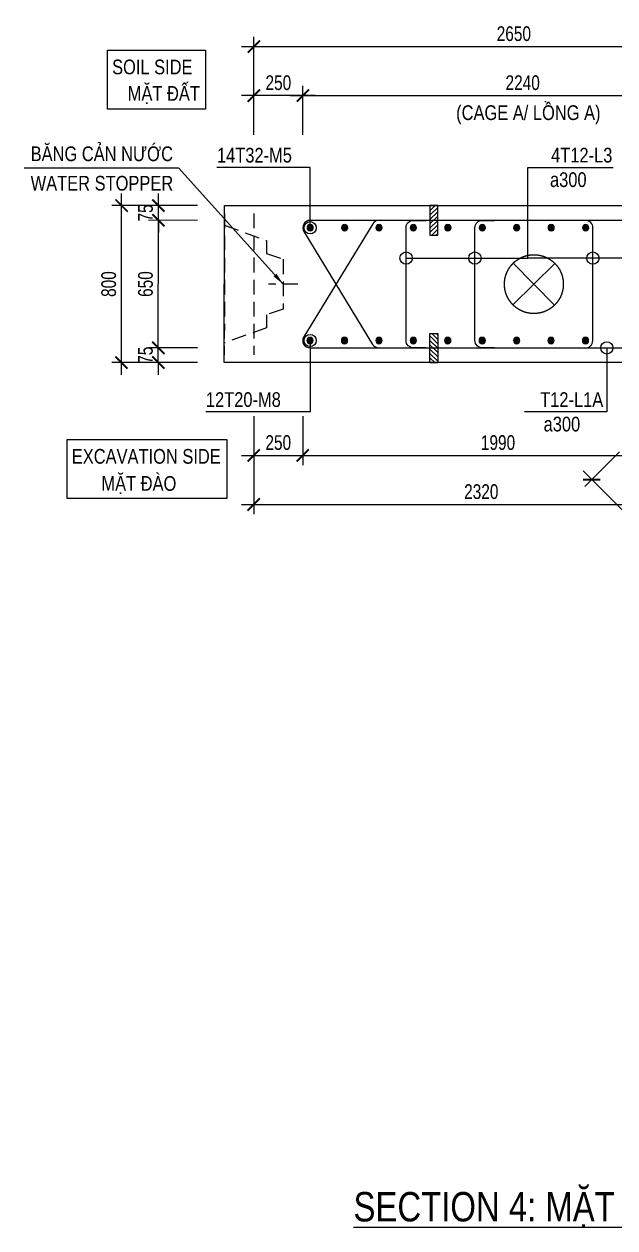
# Model space of a CAD drawing. Header units: millimetres. Extents: x 2611025 to 4139346, y -89870 to 101087.
# Drawn here: x 3285101 to 3297147, y -23350 to 1195 of the extents above; entities that cross this region are included whole.
import ezdxf
from ezdxf.enums import TextEntityAlignment as Align

# ---------------------------------------------------------------- set-up
doc = ezdxf.new("R2010")
doc.units = ezdxf.units.MM
doc.header["$LTSCALE"] = 1200
doc.header["$PDMODE"] = 35
doc.linetypes.add('CENTER', pattern=[2, 1.25, -0.25, 0.25, -0.25])
doc.linetypes.add('HIDDEN', pattern=[0.375, 0.25, -0.125])
for name, color, linetype, lineweight in [('5', 5, 'Continuous', 13), ('BOUND', 3, 'Continuous', 20), ('CWS', 8, 'HIDDEN', 9), ('ENOTE', 2, 'Continuous', 15), ('GRID', 74, 'CENTER', 15), ('LEADER', 8, 'Continuous', 9), ('MCT', 6, 'Continuous', 20), ('TEXTEN', 3, 'Continuous', 13), ('TEXTMA', 2, 'Continuous', 13), ('TEXTVN', 2, 'Continuous', 20), ('TIE', 4, 'Continuous', 13)]:
    doc.layers.add(name, color=color, linetype=linetype, lineweight=lineweight)
for name, color, linetype in [('CDC.02.DIM', 1, 'Continuous'), ('CDC.04.HIDDEN', 8, 'HIDDEN'), ('CDC.11.NOTE', 8, 'Continuous'), ('MIE', 5, 'HIDDEN')]:
    doc.layers.add(name, color=color, linetype=linetype)
doc.styles.add('DB_Arial', font='arial.ttf', dxfattribs={"width": 0.8})
doc.styles.add('SMTEXT', font='arial.ttf', dxfattribs={"width": 0.75})
doc.dimstyles.new('BSV1-100', dxfattribs={"dimtxt": 300, "dimasz": 250, "dimexe": 200, "dimexo": 0, "dimgap": 108, "dimtad": 1, "dimdec": 0, "dimdsep": 46, "dimtxsty": 'SMTEXT', "dimblk": 'ARCHTICK', "dimcen": 100, "dimdle": 250, "dimclrd": 256, "dimclre": 256, "dimclrt": 1, "dimadec": 0, "dimazin": 0, "dimtfac": 1, "dimtdec": 0, "dimtix": 1, "dimtmove": 2, "dimatfit": 3, "dimfxl": 720, "dimfxlon": 1, "dimtolj": 1, "dimtzin": 0, "dimarcsym": 0})
doc.dimstyles.new('BSV25', dxfattribs={"dimtxt": 300, "dimasz": 250, "dimexe": 200, "dimexo": 0, "dimgap": 108, "dimtad": 1, "dimdec": 0, "dimlfac": 0.25, "dimdsep": 46, "dimtxsty": 'SMTEXT', "dimblk": 'ARCHTICK', "dimcen": 100, "dimdle": 250, "dimclrd": 256, "dimclre": 256, "dimclrt": 2, "dimadec": 0, "dimazin": 0, "dimtfac": 1, "dimtdec": 0, "dimtix": 1, "dimtmove": 2, "dimatfit": 3, "dimfxl": 800, "dimfxlon": 1, "dimtolj": 1, "dimtzin": 0, "dimarcsym": 0})

# ---------------------------------------------------------------- blocks, each defined once
blk = doc.blocks.new('cws800')
at = {"layer": 'CDC.04.HIDDEN'}
for p, q in [((-600, 1440), (-600, -1440)), ((0, 1440), (0, -1440))]:
    blk.add_line(p, q, dxfattribs=at)
for points in [[(0, 1200), (-860, 888), (-860, 627), (-1200, 507), (-1200, -507), (-860, -627), (-860, -888), (0, -1200)], [(-1500, 0), (-900, 0)]]:
    blk.add_lwpolyline(points, dxfattribs=at)
blk = doc.blocks.new('mct1')
at = {"lineweight": 9}
h = blk.add_hatch(color=256, dxfattribs=at)
h.dxf.hatch_style = 1
h.paths.add_polyline_path([(-16, 0, 1), (16, 0, 1)])
blk.add_circle((0, 0), 16, dxfattribs=at)
blk = doc.blocks.new('_ArchTick')
at = {"color": 0, "linetype": 'ByBlock', "const_width": 0.15}
blk.add_lwpolyline([(-0.5, -0.5), (0.5, 0.5)], dxfattribs=at)
blk = doc.blocks.new('*D690')
at = {"layer": 'CDC.02.DIM', "lineweight": -2, "transparency": 16777216}
for p, q in [((3289535, 737), (3300637, 737)), ((3289785, -63), (3289785, 937)), ((3300387, -63), (3300387, 937))]:
    blk.add_line(p, q, dxfattribs=at)
at = {"layer": 'Defpoints', "color": 0, "transparency": 16777216}
for p in [(3300387, 737), (3289785, -2507), (3300387, -2507)]:
    blk.add_point(p, dxfattribs=at)
at = {"layer": 'CDC.02.DIM', "lineweight": -2, "transparency": 16777216, "xscale": 250, "yscale": 250, "zscale": 250, "rotation": 180}
blk.add_blockref('_ArchTick', (3289785, 737), dxfattribs=at)
at = {"layer": 'CDC.02.DIM', "lineweight": -2, "transparency": 16777216, "xscale": 250, "yscale": 250, "zscale": 250}
blk.add_blockref('_ArchTick', (3300387, 737), dxfattribs=at)
at = {"layer": 'CDC.02.DIM', "color": 2, "transparency": 16777216, "insert": (3295086, 998), "char_height": 300, "attachment_point": 5, "style": 'SMTEXT'}
blk.add_mtext('\\A1;2650', dxfattribs=at)
blk = doc.blocks.new('*D691')
at = {"layer": 'CDC.02.DIM', "lineweight": -2, "transparency": 16777216}
for p, q in [((3289783, -7800), (3289783, -8800)), ((3299061, -7800), (3299061, -8800)), ((3289533, -8600), (3299311, -8600))]:
    blk.add_line(p, q, dxfattribs=at)
at = {"layer": 'Defpoints', "color": 0, "transparency": 16777216}
for p in [(3289783, -5548), (3299061, -5707), (3299061, -8600)]:
    blk.add_point(p, dxfattribs=at)
at = {"layer": 'CDC.02.DIM', "lineweight": -2, "transparency": 16777216, "xscale": 250, "yscale": 250, "zscale": 250, "rotation": 180}
blk.add_blockref('_ArchTick', (3289783, -8600), dxfattribs=at)
at = {"layer": 'CDC.02.DIM', "lineweight": -2, "transparency": 16777216, "xscale": 250, "yscale": 250, "zscale": 250}
blk.add_blockref('_ArchTick', (3299061, -8600), dxfattribs=at)
at = {"layer": 'CDC.02.DIM', "color": 2, "transparency": 16777216, "insert": (3294422, -8339), "char_height": 300, "attachment_point": 5, "style": 'SMTEXT'}
blk.add_mtext('\\A1;2320', dxfattribs=at)
blk = doc.blocks.new('*D692')
at = {"layer": 'CDC.02.DIM', "lineweight": -2, "transparency": 16777216}
for p, q in [((3290783, -6800), (3290783, -7800)), ((3298742, -6800), (3298742, -7800)), ((3290533, -7600), (3298992, -7600))]:
    blk.add_line(p, q, dxfattribs=at)
at = {"layer": 'Defpoints', "color": 0, "transparency": 16777216}
for p in [(3290783, -4548), (3298742, -5382), (3298742, -7600)]:
    blk.add_point(p, dxfattribs=at)
at = {"layer": 'CDC.02.DIM', "lineweight": -2, "transparency": 16777216, "xscale": 250, "yscale": 250, "zscale": 250, "rotation": 180}
blk.add_blockref('_ArchTick', (3290783, -7600), dxfattribs=at)
at = {"layer": 'CDC.02.DIM', "lineweight": -2, "transparency": 16777216, "xscale": 250, "yscale": 250, "zscale": 250}
blk.add_blockref('_ArchTick', (3298742, -7600), dxfattribs=at)
at = {"layer": 'CDC.02.DIM', "color": 2, "transparency": 16777216, "insert": (3294763, -7339), "char_height": 300, "attachment_point": 5, "style": 'SMTEXT'}
blk.add_mtext('\\A1;1990', dxfattribs=at)
blk = doc.blocks.new('*D693')
at = {"layer": 'CDC.02.DIM', "lineweight": -2, "transparency": 16777216}
for p, q in [((3289784, -6800), (3289784, -7800)), ((3290783, -6800), (3290783, -7800)), ((3289534, -7600), (3291033, -7600))]:
    blk.add_line(p, q, dxfattribs=at)
at = {"layer": 'Defpoints', "color": 0, "transparency": 16777216}
for p in [(3289784, -4552), (3290783, -4707), (3290783, -7600)]:
    blk.add_point(p, dxfattribs=at)
at = {"layer": 'CDC.02.DIM', "lineweight": -2, "transparency": 16777216, "xscale": 250, "yscale": 250, "zscale": 250, "rotation": 180}
blk.add_blockref('_ArchTick', (3289784, -7600), dxfattribs=at)
at = {"layer": 'CDC.02.DIM', "lineweight": -2, "transparency": 16777216, "xscale": 250, "yscale": 250, "zscale": 250}
blk.add_blockref('_ArchTick', (3290783, -7600), dxfattribs=at)
at = {"layer": 'CDC.02.DIM', "color": 2, "transparency": 16777216, "insert": (3290283, -7339), "char_height": 300, "attachment_point": 5, "style": 'SMTEXT'}
blk.add_mtext('\\A1;250', dxfattribs=at)
blk = doc.blocks.new('*D695')
at = {"layer": 'CDC.02.DIM', "lineweight": -2, "transparency": 16777216}
for p, q in [((3290785, -1063), (3290785, -63)), ((3299747, -1063), (3299747, -63)), ((3290535, -263), (3299997, -263))]:
    blk.add_line(p, q, dxfattribs=at)
at = {"layer": 'Defpoints', "color": 0, "transparency": 16777216}
for p in [(3299747, -263), (3290785, -2507), (3299747, -2507)]:
    blk.add_point(p, dxfattribs=at)
at = {"layer": 'CDC.02.DIM', "lineweight": -2, "transparency": 16777216, "xscale": 250, "yscale": 250, "zscale": 250, "rotation": 180}
blk.add_blockref('_ArchTick', (3290785, -263), dxfattribs=at)
at = {"layer": 'CDC.02.DIM', "lineweight": -2, "transparency": 16777216, "xscale": 250, "yscale": 250, "zscale": 250}
blk.add_blockref('_ArchTick', (3299747, -263), dxfattribs=at)
at = {"layer": 'CDC.02.DIM', "color": 2, "transparency": 16777216, "insert": (3295266, -2), "char_height": 300, "attachment_point": 5, "style": 'SMTEXT'}
blk.add_mtext('\\A1;2240', dxfattribs=at)
blk = doc.blocks.new('*D696')
at = {"layer": 'CDC.02.DIM', "lineweight": -2, "transparency": 16777216}
for p, q in [((3289784, -1063), (3289784, -63)), ((3290785, -1063), (3290785, -63)), ((3291035, -263), (3289534, -263))]:
    blk.add_line(p, q, dxfattribs=at)
at = {"layer": 'Defpoints', "color": 0, "transparency": 16777216}
for p in [(3289784, -263), (3289784, -3506), (3290785, -3507)]:
    blk.add_point(p, dxfattribs=at)
at = {"layer": 'CDC.02.DIM', "lineweight": -2, "transparency": 16777216, "xscale": 250, "yscale": 250, "zscale": 250, "rotation": 180}
blk.add_blockref('_ArchTick', (3289784, -263), dxfattribs=at)
at = {"layer": 'CDC.02.DIM', "lineweight": -2, "transparency": 16777216, "xscale": 250, "yscale": 250, "zscale": 250}
blk.add_blockref('_ArchTick', (3290785, -263), dxfattribs=at)
at = {"layer": 'CDC.02.DIM', "color": 2, "transparency": 16777216, "insert": (3290285, -2), "char_height": 300, "attachment_point": 5, "style": 'SMTEXT'}
blk.add_mtext('\\A1;250', dxfattribs=at)
blk = doc.blocks.new('*D702')
at = {"layer": 'CDC.02.DIM', "lineweight": -2, "transparency": 16777216}
for p, q in [((3297241, -7528), (3296534, -8235)), ((3296498, -7917), (3302983, -14402)), ((3303372, -13659), (3302665, -14366))]:
    blk.add_line(p, q, dxfattribs=at)
at = {"layer": 'Defpoints', "color": 0, "transparency": 16777216}
for p in [(3299061, -5707), (3305193, -11839), (3302807, -14225)]:
    blk.add_point(p, dxfattribs=at)
at = {"layer": 'CDC.02.DIM', "lineweight": -2, "transparency": 16777216, "xscale": 250, "yscale": 250, "zscale": 250}
for p, rotation in [((3296675, -8093), 135.0000000000034), ((3302807, -14225), 315.0000000000034)]:
    blk.add_blockref('_ArchTick', p, dxfattribs=dict(at, rotation=rotation))
at = {"layer": 'CDC.02.DIM', "color": 2, "transparency": 16777216, "insert": (3299926, -10974), "char_height": 300, "attachment_point": 5, "rotation": 315, "style": 'SMTEXT'}
blk.add_mtext('\\A1;2168', dxfattribs=at)
blk = doc.blocks.new('*D714')
at = {"layer": 'CDC.02.DIM', "lineweight": -2, "transparency": 16777216}
for p, q in [((3287087, -5956), (3287089, -2256)), ((3287889, -2507), (3286889, -2506)), ((3287887, -5707), (3286887, -5706))]:
    blk.add_line(p, q, dxfattribs=at)
at = {"layer": 'Defpoints', "color": 0, "transparency": 16777216}
for p in [(3287089, -2506), (3289185, -2507), (3289183, -5707)]:
    blk.add_point(p, dxfattribs=at)
at = {"layer": 'CDC.02.DIM', "lineweight": -2, "transparency": 16777216, "xscale": 250, "yscale": 250, "zscale": 250}
for p, rotation in [((3287089, -2506), 89.96419014294348), ((3287087, -5706), 269.9641901429435)]:
    blk.add_blockref('_ArchTick', p, dxfattribs=dict(at, rotation=rotation))
at = {"layer": 'CDC.02.DIM', "color": 2, "transparency": 16777216, "insert": (3286827, -4106), "char_height": 300, "attachment_point": 5, "rotation": 89.9642, "style": 'SMTEXT'}
blk.add_mtext('\\A1;800', dxfattribs=at)
blk = doc.blocks.new('*D715')
at = {"layer": 'CDC.02.DIM', "lineweight": -2, "transparency": 16777216}
for p, q in [((3287837, -5407), (3287837, -5157)), ((3288637, -5407), (3287637, -5406)), ((3287837, -5706), (3287837, -5407)), ((3288637, -5707), (3287637, -5706)), ((3287837, -5706), (3287837, -5956))]:
    blk.add_line(p, q, dxfattribs=at)
at = {"layer": 'Defpoints', "color": 0, "transparency": 16777216}
for p in [(3287837, -5407), (3289183, -5407), (3289183, -5707)]:
    blk.add_point(p, dxfattribs=at)
at = {"layer": 'CDC.02.DIM', "lineweight": -2, "transparency": 16777216, "xscale": 250, "yscale": 250, "zscale": 250}
for p, rotation in [((3287837, -5407), 269.9641901429435), ((3287837, -5706), 89.96419014294348)]:
    blk.add_blockref('_ArchTick', p, dxfattribs=dict(at, rotation=rotation))
at = {"layer": 'CDC.02.DIM', "color": 2, "transparency": 16777216, "insert": (3287576, -5556), "char_height": 300, "attachment_point": 5, "rotation": 89.9642, "style": 'SMTEXT'}
blk.add_mtext('\\A1;75', dxfattribs=at)
blk = doc.blocks.new('*D716')
at = {"layer": 'CDC.02.DIM', "lineweight": -2, "transparency": 16777216}
for p, q in [((3287837, -5656), (3287839, -2556)), ((3288639, -2807), (3287639, -2806)), ((3288637, -5407), (3287637, -5406))]:
    blk.add_line(p, q, dxfattribs=at)
at = {"layer": 'Defpoints', "color": 0, "transparency": 16777216}
for p in [(3287839, -2806), (3289185, -2807), (3289183, -5407)]:
    blk.add_point(p, dxfattribs=at)
at = {"layer": 'CDC.02.DIM', "lineweight": -2, "transparency": 16777216, "xscale": 250, "yscale": 250, "zscale": 250}
for p, rotation in [((3287839, -2806), 89.96419014294348), ((3287837, -5406), 269.9641901429435)]:
    blk.add_blockref('_ArchTick', p, dxfattribs=dict(at, rotation=rotation))
at = {"layer": 'CDC.02.DIM', "color": 2, "transparency": 16777216, "insert": (3287577, -4106), "char_height": 300, "attachment_point": 5, "rotation": 89.9642, "style": 'SMTEXT'}
blk.add_mtext('\\A1;650', dxfattribs=at)
blk = doc.blocks.new('*D717')
at = {"layer": 'CDC.02.DIM', "lineweight": -2, "transparency": 16777216}
for p, q in [((3287839, -2506), (3287839, -2256)), ((3288639, -2507), (3287639, -2506)), ((3287839, -2806), (3287839, -2506)), ((3288639, -2807), (3287639, -2806)), ((3287839, -2806), (3287838, -3056))]:
    blk.add_line(p, q, dxfattribs=at)
at = {"layer": 'Defpoints', "color": 0, "transparency": 16777216}
for p in [(3287839, -2506), (3289185, -2507), (3289185, -2807)]:
    blk.add_point(p, dxfattribs=at)
at = {"layer": 'CDC.02.DIM', "lineweight": -2, "transparency": 16777216, "xscale": 250, "yscale": 250, "zscale": 250}
for p, rotation in [((3287839, -2506), 269.9641901429435), ((3287839, -2806), 89.96419014294348)]:
    blk.add_blockref('_ArchTick', p, dxfattribs=dict(at, rotation=rotation))
at = {"layer": 'CDC.02.DIM', "color": 2, "transparency": 16777216, "insert": (3287578, -2656), "char_height": 300, "attachment_point": 5, "rotation": 89.9642, "style": 'SMTEXT'}
blk.add_mtext('\\A1;75', dxfattribs=at)
blk = doc.blocks.new('tremie')
at = {"layer": 'MIE', "color": 74, "ltscale": 1000}
for p, q in [((424, -424), (-424, 424)), ((424, 424), (-424, -424))]:
    blk.add_line(p, q, dxfattribs=at)
at = {"layer": 'MIE', "ltscale": 500}
blk.add_circle((0, 0), 600, dxfattribs=at)
blk = doc.blocks.new('sp')
at = {"layer": '5', "lineweight": 20}
h = blk.add_hatch(dxfattribs=at)
h.set_pattern_fill('ANSI31', color=256, scale=500)
h.set_pattern_definition([(45, (0, 0), (-44.194, 44.194), [])])
h.paths.add_polyline_path([(80, 300), (-80, 300), (-80, -300), (80, -300)])
blk.add_lwpolyline([(-80, -300), (80, -300), (80, 300), (-80, 300)], close=True, dxfattribs=at)

msp = doc.modelspace()

# ---------------------------------------------------------------- linework, layer by layer
at = {"layer": 'BOUND'}
msp.add_lwpolyline([(3305853.2, -21813.6), (3305193, -11838.6), (3299061.5, -5707), (3289183.1, -5707), (3289185.1, -2507), (3300386.9, -2507), (3308306.5, -10426.6), (3309046.2, -21602.2)], close=True, dxfattribs=at)
at = {"layer": 'TEXTEN'}
msp.add_lwpolyline([(3286802.3, -539.3), (3286802.3, 660.7), (3288802.3, 660.7), (3288802.3, -539.3)], close=True, dxfattribs=at)
at = {"layer": 'TEXTEN', "elevation": 0}
msp.add_lwpolyline([(3285981.2, -8477.8), (3285981.2, -7277.8), (3289231.2, -7277.8), (3289231.2, -8477.8)], close=True, dxfattribs=at)
at = {"layer": 'TIE'}
for points in [[(3292987.4, -2807), (3292337, -2807, 0.2612456), (3292209, -2878.8), (3290803.1, -5178.8, 0.5857339), (3290931.1, -5407), (3298652.5, -5407, 0.3033467), (3298791.1, -5314.4), (3299743.8, -3014.4)], [(3299743.8, -3014.4, 0.5345111), (3299605.2, -2807), (3290933.1, -2807, 0.5853086), (3290805, -3035.1), (3292206.9, -5335.1, 0.261584), (3292335, -5407), (3292987.4, -5407)], [(3293288.9, -5407), (3293038.9, -5407, -0.4142136), (3292888.9, -5257), (3292888.9, -2957, -0.4142136), (3293038.9, -2807), (3293288.9, -2807)], [(3294692.8, -5407), (3294442.8, -5407, -0.4142136), (3294292.8, -5257), (3294292.8, -2957, -0.4142136), (3294442.8, -2807), (3294692.8, -2807)], [(3296294.4, -5409), (3296544.4, -5409.4, 0.4142136), (3296694.7, -5259.7), (3296698.7, -2959.7, 0.4142136), (3296548.9, -2809.5), (3296298.9, -2809)]]:
    msp.add_lwpolyline(points, format="xyb", dxfattribs=at)

# ---------------------------------------------------------------- block references
at = {"layer": 'CWS', "xscale": -1, "rotation": 359.9641901424777}
msp.add_blockref('cws800', (3289184.1, -4107), dxfattribs=at)
at = {"layer": 'ENOTE'}
msp.add_blockref('sp', (3293454.9, -2807), dxfattribs=at)
at = {"layer": 'ENOTE', "xscale": -1, "rotation": 180}
msp.add_blockref('sp', (3293454.9, -5412.4), dxfattribs=at)
at = {"layer": 'GRID', "rotation": 269.672406155841}
msp.add_blockref('tremie', (3295494.8, -4107), dxfattribs=at)
at = {"layer": 'MCT', "xscale": -4, "yscale": 4, "zscale": 4, "rotation": 180}
for p in [(3290933.1, -2957), (3291635, -2957), (3292337, -2957), (3293038.9, -2957), (3293740.9, -2957), (3294442.8, -2957), (3295144.8, -2957), (3295846.7, -2957), (3296548.7, -2957), (3290931.1, -5257), (3291633, -5257), (3292335, -5257), (3293036.9, -5257), (3293738.9, -5257), (3294440.8, -5257), (3295142.8, -5257), (3295844.7, -5257), (3296546.7, -5257)]:
    msp.add_blockref('mct1', p, dxfattribs=at)

# ---------------------------------------------------------------- texts
at = {"layer": 'TEXTEN', "style": 'DB_Arial', "width": 0.8}
for s, p in [('4T12-L3', (3297093.9, -1627)), ('a300', (3296569, -2127)), ('T12-L1A', (3296908.3, -6610.4))]:
    msp.add_text(s, height=300, rotation=360, dxfattribs=at).set_placement(p, align=Align.RIGHT)
msp.add_text('a300', height=300, rotation=360, dxfattribs=at).set_placement((3295692.9, -7110.4))
at = {"layer": 'TEXTMA', "style": 'DB_Arial', "width": 0.8}
for s, p in [('BĂNG CẢN NƯỚC', (3285235.2, -1599.7)), ('14T32-M5', (3289033.5, -1627.8)), ('WATER STOPPER', (3285235.2, -2199.7)), ('12T20-M8', (3288807.6, -6610.4))]:
    msp.add_text(s, height=300, rotation=360, dxfattribs=at).set_placement(p)
at = {"layer": 'TEXTVN', "style": 'DB_Arial', "width": 0.8}
msp.add_text('SOIL SIDE', height=300, rotation=359.96419, dxfattribs=at).set_placement((3288534.6, 170.3, 0), align=Align.RIGHT)
for s, rotation, p in [('MẶT ĐẤT', 359.96419, (3287214.3, -367.9)), ('(CAGE A/ LỒNG A)', 360, (3293909.6, -761, 0)), ('EXCAVATION SIDE', 359.96419, (3286073.7, -7767.2)), ('MẶT ĐÀO', 359.96419, (3286677.9, -8320.2))]:
    msp.add_text(s, height=300, rotation=rotation, dxfattribs=at).set_placement(p)
at = {"layer": 'TEXTVN', "lineweight": 20, "style": 'DB_Arial', "width": 0.8}
msp.add_text('%%USECTION 4: MẶT CẮT 4', height=600, dxfattribs=at).set_placement((3299230.7, -23217.4), align=Align.RIGHT)

# ---------------------------------------------------------------- dimensions: what is measured, and where the dimension line sits
at = {"layer": 'CDC.02.DIM'}
for base, p1, p2, picture, middle in [((3300386.9, 737.1), (3289785, -2507), (3300386.9, -2507), '*D690', (3295086, 998.3)), ((3289784.5, -262.9), (3290785, -3507), (3289784.5, -3506.4), '*D696', (3290284.7, -1.7)), ((3299746.7, -262.9), (3290785, -2507), (3299746.7, -2507), '*D695', (3295265.9, -1.7)), ((3290783.2, -7600.3), (3289783.8, -4552.2), (3290783.2, -4707), '*D693', (3290283.5, -7339.1)), ((3298741.9, -7600.3), (3290783.2, -4547.6), (3298741.9, -5381.7), '*D692', (3294762.5, -7339.1)), ((3299061.5, -8600.3), (3289783.2, -5547.6), (3299061.5, -5707), '*D691', (3294422.3, -8339))]:
    dim = msp.add_linear_dim(base=base, p1=p1, p2=p2, dimstyle='BSV25', dxfattribs=at)
    dim.commit()
    dim.dimension.update_dxf_attribs({"geometry": picture, "text_midpoint": middle})
for base, p1, p2, angle, picture, middle in [((3287088.7, -2506.1), (3289183.1, -5707.5), (3289185.1, -2507.5), 89.96419, '*D714', (3286826.5, -4106)), ((3287838.7, -2506.2), (3289184.9, -2807), (3289185.1, -2507), 89.96419, '*D717', (3287578.1, -2656)), ((3287838.5, -2806.2), (3289183.3, -5407), (3289184.9, -2807), 89.96419, '*D716', (3287576.5, -4106)), ((3287836.9, -5406.6), (3289183.1, -5707), (3289183.3, -5407.5), 89.96419, '*D715', (3287576.2, -5556.2)), ((3302806.7, -14224.9), (3299061.5, -5707), (3305193, -11838.6), 315, '*D702', (3299925.6, -10974.4))]:
    dim = msp.add_linear_dim(base=base, p1=p1, p2=p2, angle=angle, dimstyle='BSV25', dxfattribs=at)
    dim.commit()
    dim.dimension.update_dxf_attribs({"geometry": picture, "text_midpoint": middle})

# ---------------------------------------------------------------- leaders
at = {"layer": 'CDC.11.NOTE'}
msp.add_leader([(3290384.1, -4107.8), (3288254.3, -1740.1), (3285100.9, -1740.1)], dimstyle='BSV1-100', override={"dimgap": 108, "dimtad": 0}, dxfattribs=at)
at = {"layer": 'LEADER'}
for points in [[(3290933.5, -2957.8), (3290933.5, -1727.8), (3289033.5, -1727.8)], [(3292888.9, -3575.3), (3295367.9, -3575.3), (3295367.9, -1727), (3297108.5, -1727)], [(3294292.8, -3575.3), (3295367.9, -3575.3), (3295367.9, -1727), (3297108.5, -1727)], [(3298101.5, -3575.6), (3295367.9, -3575.3), (3295367.9, -1727), (3297108.5, -1727)], [(3296697.6, -3575.4), (3295367.9, -3575.3), (3295367.9, -1727), (3297108.5, -1727)], [(3290933.6, -5255.7), (3290933.6, -6710.4), (3288807.6, -6710.4)], [(3296981.2, -5407), (3296981.2, -6710.4), (3295299.9, -6710.4)]]:
    msp.add_leader(points, dimstyle='BSV25', override={"dimldrblk": 'Origin'}, dxfattribs=at)

doc.saveas('drawing.dxf')
